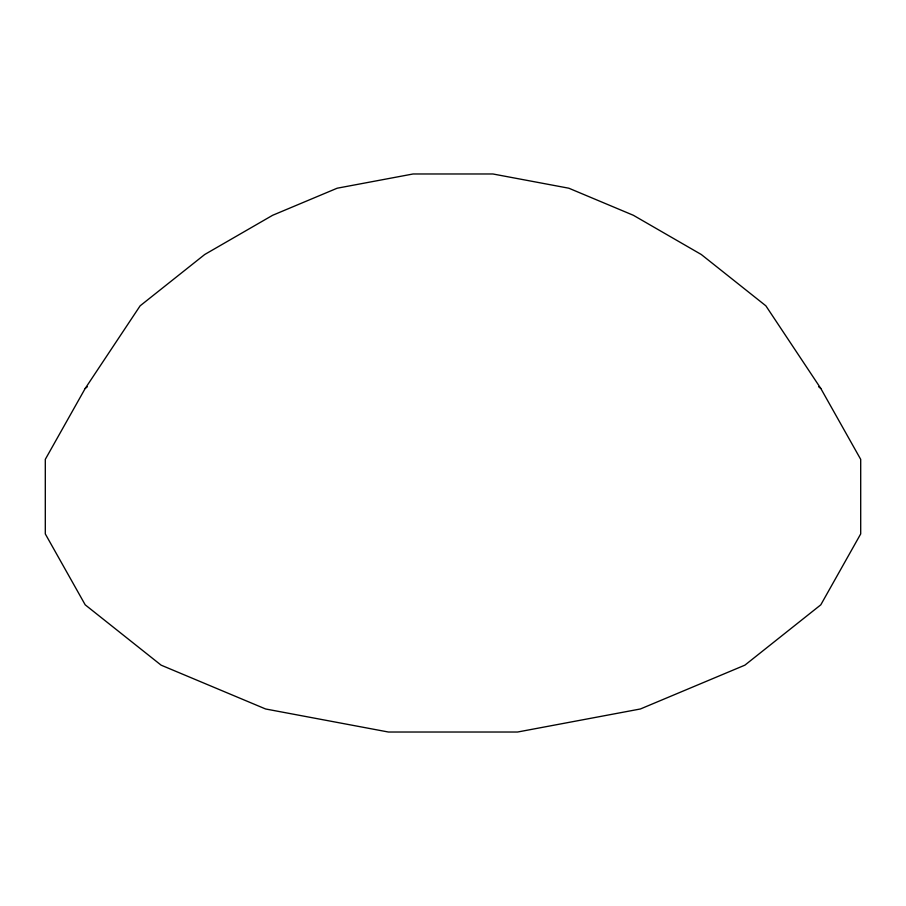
<?xml version="1.0" encoding="UTF-8"?>
<svg xmlns="http://www.w3.org/2000/svg" width="906" height="906" viewBox="0 0 906 906"><rect width="100%" height="100%" fill="white"/><g stroke="black" fill="none" stroke-linecap="round" stroke-linejoin="round"><path stroke-width="1.36" d="M85.209 388.448L45.3 459.365L45.3 533.917L85.209 604.834L161.121 665.163L265.605 708.979L388.425 732.025L517.575 732.025L640.395 708.979L744.879 665.163L820.791 604.834L860.7 533.917L860.7 459.365L820.791 388.448L765.864 305.82L701.289 254.507L633.396 215.3L568.821 188.21L492.909 173.975L413.091 173.975L337.179 188.21L272.604 215.3L204.711 254.507L140.136 305.82L85.209 388.448L87.406 386.703M818.594 386.703L820.791 388.448"/></g></svg>
